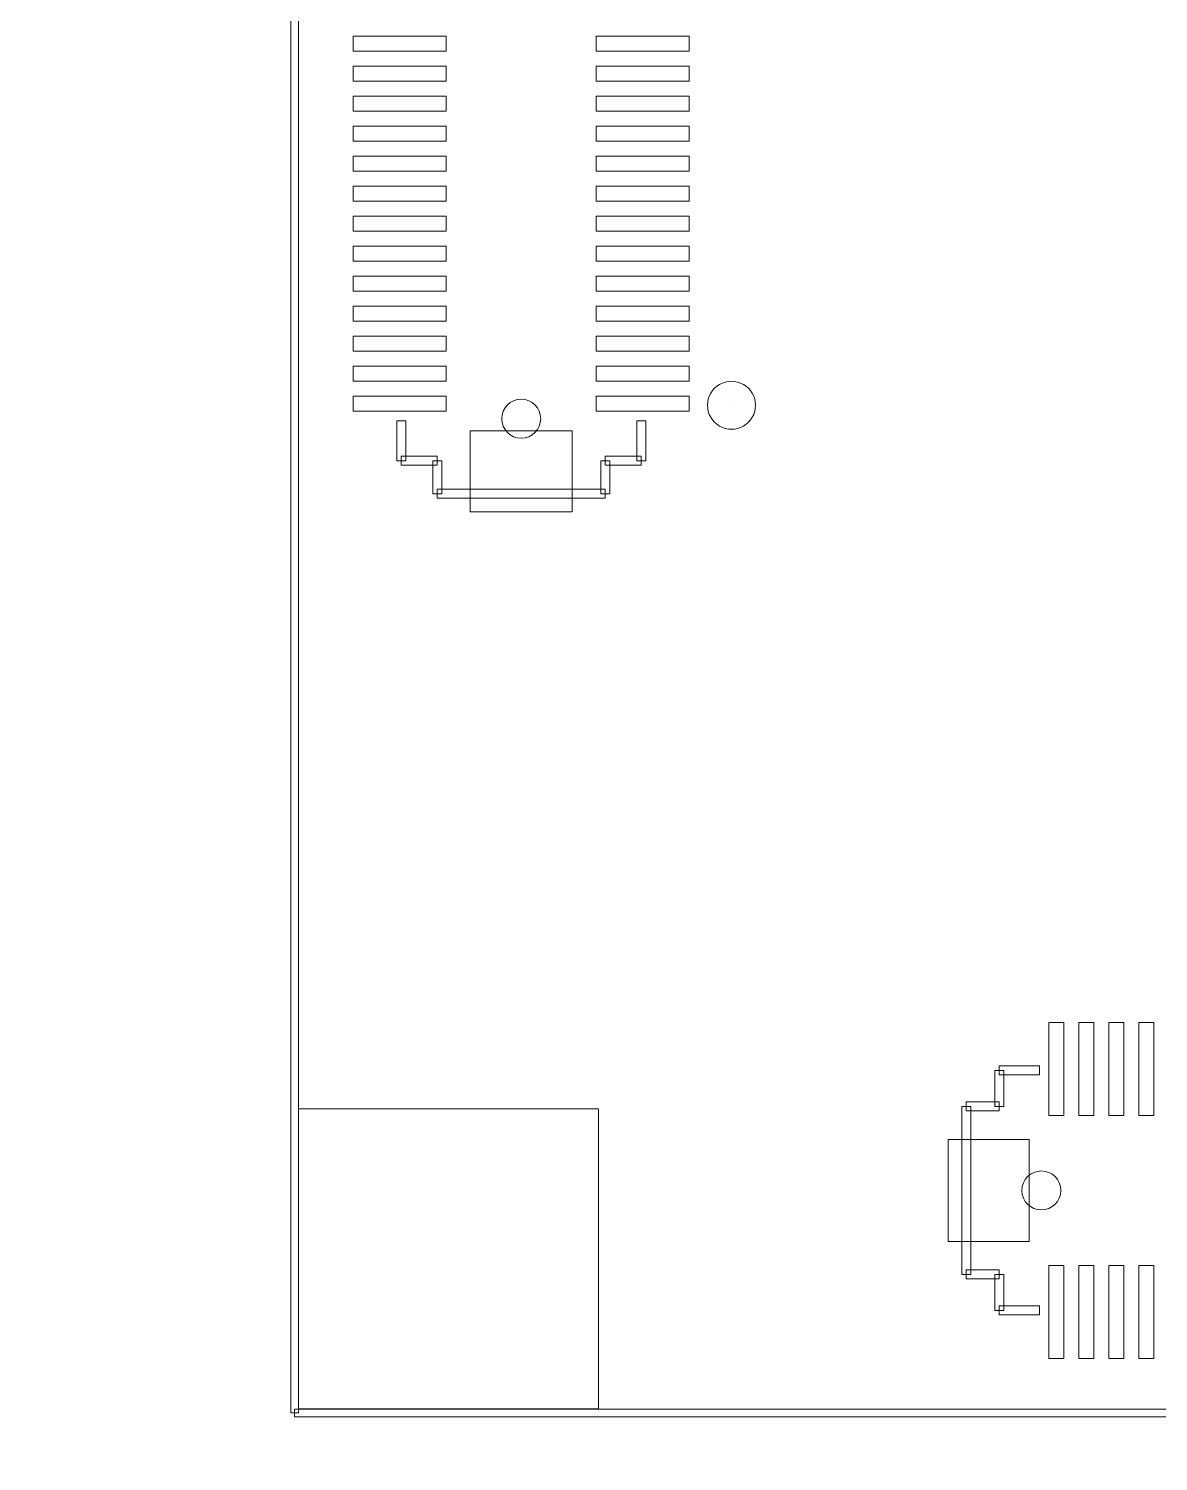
# Model space of a CAD drawing. Header units: millimetres. Extents: x -90 to 99, y -65 to 67.
# Drawn here: x -25.7 to -6.87, y -38.21 to -14.33 of the extents above; entities that cross this region are included whole.
import ezdxf

# ---------------------------------------------------------------- set-up
doc = ezdxf.new("R2010")
doc.units = ezdxf.units.MM
doc.header["$MEASUREMENT"] = 0
for name, color, linetype in [('BG_OUTLINE', 7, 'Continuous'), ('BG_SILKSCREEN_TOP', 7, 'Continuous'), ('PG_SILKSCREEN_TOP', 7, 'Continuous'), ('PIN_TOP', 7, 'Continuous')]:
    doc.layers.add(name, color=color, linetype=linetype)

msp = doc.modelspace()

# ---------------------------------------------------------------- linework, layer by layer
at = {"layer": 'BG_OUTLINE', "color": 3, "lineweight": 9}
msp.add_open_spline([(-71.7269, -61.8795), (-71.7269, -61.8795), (-71.7343, 42.2681), (-71.7343, 42.2681), (-71.7343, 42.2681), (-71.7348, 43.0066), (-71.4419, 43.715), (-70.92, 44.2375), (-70.92, 44.2375), (-70.3982, 44.76), (-69.6866, 45.0538), (-68.9482, 45.0543), (-68.9482, 45.0543), (-68.9482, 45.0543), (75.2046, 45.0543), (75.2046, 45.0543), (75.2046, 45.0543), (76.8319, 45.0552), (78.1763, 43.7805), (78.2661, 42.1556), (78.2661, 42.1556), (78.2661, 42.1556), (78.2661, 31.2814), (78.2661, 31.2814), (78.2661, 31.2814), (78.2661, 31.2814), (72.2646, 31.2814), (72.2646, 31.2814), (72.2646, 31.2814), (72.2646, 31.2814), (72.2646, 26.9814), (72.2646, 26.9814), (72.2646, 26.9814), (72.2646, 26.9814), (78.2661, 26.9814), (78.2661, 26.9814), (78.2661, 26.9814), (78.2661, 26.9814), (78.2661, 18.6553), (78.2661, 18.6553), (78.2661, 18.6553), (78.2661, 18.6553), (72.2496, 18.6553), (72.2496, 18.6553), (72.2496, 18.6553), (72.2496, 18.6553), (72.2496, 14.3553), (72.2496, 14.3553), (72.2496, 14.3553), (72.2496, 14.3553), (78.2661, 14.3553), (78.2661, 14.3553), (78.2661, 14.3553), (78.2661, 14.3553), (78.2661, 9.255), (78.2661, 9.255), (78.2661, 9.255), (78.2661, 9.255), (72.2648, 9.255), (72.2648, 9.255), (72.2648, 9.255), (72.2648, 9.255), (72.2648, 4.955), (72.2648, 4.955), (72.2648, 4.955), (72.2648, 4.955), (78.2661, 4.955), (78.2661, 4.955), (78.2661, 4.955), (78.2661, 4.955), (78.2661, -3.3762), (78.2661, -3.3762), (78.2661, -3.3762), (78.2661, -3.3762), (72.2445, -3.3762), (72.2445, -3.3762), (72.2445, -3.3762), (72.2445, -3.3762), (72.2445, -7.6762), (72.2445, -7.6762), (72.2445, -7.6762), (72.2445, -7.6762), (78.2661, -7.6762), (78.2661, -7.6762), (78.2661, -7.6762), (78.2661, -7.6762), (78.2661, -12.7615), (78.2661, -12.7615), (78.2661, -12.7615), (78.2661, -12.7615), (72.2651, -12.7615), (72.2651, -12.7615), (72.2651, -12.7615), (72.2651, -12.7615), (72.2651, -17.0615), (72.2651, -17.0615), (72.2651, -17.0615), (72.2651, -17.0615), (78.2661, -17.0615), (78.2661, -17.0615), (78.2661, -17.0615), (78.2661, -17.0615), (78.2661, -25.4097), (78.2661, -25.4097), (78.2661, -25.4097), (78.2661, -25.4097), (72.2656, -25.4097), (72.2656, -25.4097), (72.2656, -25.4097), (72.2656, -25.4097), (72.2656, -29.7097), (72.2656, -29.7097), (72.2656, -29.7097), (72.2656, -29.7097), (78.2661, -29.7097), (78.2661, -29.7097), (78.2661, -29.7097), (78.2661, -29.7097), (78.2661, -34.793), (78.2661, -34.793), (78.2661, -34.793), (78.2661, -34.793), (72.2679, -34.793), (72.2679, -34.793), (72.2679, -34.793), (72.2679, -34.793), (72.2679, -39.0929), (72.2679, -39.0929), (72.2679, -39.0929), (72.2679, -39.0929), (78.2661, -39.0929), (78.2661, -39.0929), (78.2661, -39.0929), (78.2661, -39.0929), (78.2661, -47.4269), (78.2661, -47.4269), (78.2661, -47.4269), (78.2661, -47.4269), (72.2679, -47.4269), (72.2679, -47.4269), (72.2679, -47.4269), (72.2679, -47.4269), (72.2679, -51.7269), (72.2679, -51.7269), (72.2679, -51.7269), (72.2679, -51.7269), (78.2661, -51.7269), (78.2661, -51.7269), (78.2661, -51.7269), (78.2661, -51.7269), (78.2661, -51.8138), (78.2661, -51.8138), (78.2661, -51.8138), (78.2661, -51.8138), (78.2656, -61.8468), (78.2656, -61.8468), (78.2656, -61.8468), (78.2661, -62.6669), (77.9407, -63.4536), (77.3612, -64.0339), (77.3612, -64.0339), (76.7817, -64.6142), (75.9915, -64.9405), (75.1713, -64.941), (75.1713, -64.941), (75.1713, -64.941), (-68.6609, -64.9456), (-68.6609, -64.9456), (-68.6609, -64.9456), (-69.4735, -64.9461), (-70.2531, -64.6237), (-70.8281, -64.0495), (-70.8281, -64.0495), (-71.4031, -63.4752), (-71.7264, -62.6922), (-71.7269, -61.8795)], degree=3, knots=[0, 0, 0, 0, 0.0227273, 0.0227273, 0.0227273, 0.0227273, 0.0454545, 0.0454545, 0.0454545, 0.0454545, 0.0681818, 0.0681818, 0.0681818, 0.0681818, 0.0909091, 0.0909091, 0.0909091, 0.0909091, 0.1136364, 0.1136364, 0.1136364, 0.1136364, 0.1363636, 0.1363636, 0.1363636, 0.1363636, 0.1590909, 0.1590909, 0.1590909, 0.1590909, 0.1818182, 0.1818182, 0.1818182, 0.1818182, 0.2045455, 0.2045455, 0.2045455, 0.2045455, 0.2272727, 0.2272727, 0.2272727, 0.2272727, 0.25, 0.25, 0.25, 0.25, 0.2727273, 0.2727273, 0.2727273, 0.2727273, 0.2954545, 0.2954545, 0.2954545, 0.2954545, 0.3181818, 0.3181818, 0.3181818, 0.3181818, 0.3409091, 0.3409091, 0.3409091, 0.3409091, 0.3636364, 0.3636364, 0.3636364, 0.3636364, 0.3863636, 0.3863636, 0.3863636, 0.3863636, 0.4090909, 0.4090909, 0.4090909, 0.4090909, 0.4318182, 0.4318182, 0.4318182, 0.4318182, 0.4545455, 0.4545455, 0.4545455, 0.4545455, 0.4772727, 0.4772727, 0.4772727, 0.4772727, 0.5, 0.5, 0.5, 0.5, 0.5227273, 0.5227273, 0.5227273, 0.5227273, 0.5454545, 0.5454545, 0.5454545, 0.5454545, 0.5681818, 0.5681818, 0.5681818, 0.5681818, 0.5909091, 0.5909091, 0.5909091, 0.5909091, 0.6136364, 0.6136364, 0.6136364, 0.6136364, 0.6363636, 0.6363636, 0.6363636, 0.6363636, 0.6590909, 0.6590909, 0.6590909, 0.6590909, 0.6818182, 0.6818182, 0.6818182, 0.6818182, 0.7045455, 0.7045455, 0.7045455, 0.7045455, 0.7272727, 0.7272727, 0.7272727, 0.7272727, 0.75, 0.75, 0.75, 0.75, 0.7727273, 0.7727273, 0.7727273, 0.7727273, 0.7954545, 0.7954545, 0.7954545, 0.7954545, 0.8181818, 0.8181818, 0.8181818, 0.8181818, 0.8409091, 0.8409091, 0.8409091, 0.8409091, 0.8636364, 0.8636364, 0.8636364, 0.8636364, 0.8863636, 0.8863636, 0.8863636, 0.8863636, 0.9090909, 0.9090909, 0.9090909, 0.9090909, 0.9318182, 0.9318182, 0.9318182, 0.9318182, 0.9545455, 0.9545455, 0.9545455, 0.9545455, 0.9772727, 0.9772727, 0.9772727, 0.9772727, 1, 1, 1, 1], dxfattribs=at)
at = {"layer": 'BG_SILKSCREEN_TOP', "color": 2, "lineweight": 9}
for points in [[(-21.3337, 17.5981), (-21.3337, 17.5981), (-21.2067, 17.5981), (-21.2067, 17.5981), (-21.2067, 17.5981), (-21.2067, 17.5981), (-21.2067, -37.4018), (-21.2067, -37.4018), (-21.2067, -37.4018), (-21.2067, -37.4018), (-21.3337, -37.4018), (-21.3337, -37.4018), (-21.3337, -37.4018), (-21.3337, -37.4018), (-21.3337, 17.5981), (-21.3337, 17.5981)], [(-21.2702, -37.4653), (-21.2702, -37.4653), (-21.2702, -37.3383), (-21.2702, -37.3383), (-21.2702, -37.3383), (-21.2702, -37.3383), (23.7297, -37.3383), (23.7297, -37.3383), (23.7297, -37.3383), (23.7297, -37.3383), (23.7297, -37.4653), (23.7297, -37.4653), (23.7297, -37.4653), (23.7297, -37.4653), (-21.2702, -37.4653), (-21.2702, -37.4653)]]:
    msp.add_open_spline(points, degree=3, knots=[0, 0, 0, 0, 0.25, 0.25, 0.25, 0.25, 0.5, 0.5, 0.5, 0.5, 0.75, 0.75, 0.75, 0.75, 1, 1, 1, 1], dxfattribs=at)
at = {"layer": 'PG_SILKSCREEN_TOP', "color": 6, "lineweight": 9}
for points, knots in [([(-14.3892, -20.6088), (-14.3892, -20.4659), (-14.313, -20.3338), (-14.1892, -20.2623), (-14.1892, -20.2623), (-14.0653, -20.1908), (-13.9128, -20.1908), (-13.789, -20.2623), (-13.789, -20.2623), (-13.6652, -20.3338), (-13.5889, -20.4659), (-13.5889, -20.6088)], [0, 0, 0, 0, 0.3333333, 0.3333333, 0.3333333, 0.3333333, 0.6666667, 0.6666667, 0.6666667, 0.6666667, 1, 1, 1, 1]), ([(-13.5889, -20.6088), (-13.5889, -20.7518), (-13.6652, -20.8839), (-13.789, -20.9554), (-13.789, -20.9554), (-13.9128, -21.0269), (-14.0653, -21.0269), (-14.1892, -20.9554), (-14.1892, -20.9554), (-14.313, -20.8839), (-14.3892, -20.7518), (-14.3892, -20.6088)], [0, 0, 0, 0, 0.3333333, 0.3333333, 0.3333333, 0.3333333, 0.6666667, 0.6666667, 0.6666667, 0.6666667, 1, 1, 1, 1]), ([(-13.9889, -20.6088), (-13.9889, -20.6088), (-13.989, -20.6088), (-13.989, -20.6087), (-13.989, -20.6087), (-13.989, -20.6087), (-13.9891, -20.6087), (-13.9891, -20.6087), (-13.9891, -20.6087), (-13.9892, -20.6088), (-13.9892, -20.6088), (-13.9892, -20.6088)], [0, 0, 0, 0, 0.3333333, 0.3333333, 0.3333333, 0.3333333, 0.6666667, 0.6666667, 0.6666667, 0.6666667, 1, 1, 1, 1]), ([(-13.9892, -20.6088), (-13.9892, -20.6089), (-13.9892, -20.6089), (-13.9891, -20.609), (-13.9891, -20.609), (-13.9891, -20.609), (-13.989, -20.609), (-13.989, -20.609), (-13.989, -20.609), (-13.989, -20.6089), (-13.9889, -20.6089), (-13.9889, -20.6088)], [0, 0, 0, 0, 0.3333333, 0.3333333, 0.3333333, 0.3333333, 0.6666667, 0.6666667, 0.6666667, 0.6666667, 1, 1, 1, 1]), ([(-19.4192, -21.5334), (-19.4192, -21.5334), (-19.5693, -21.5334), (-19.5693, -21.5334), (-19.5693, -21.5334), (-19.5693, -21.5334), (-19.5693, -20.8664), (-19.5693, -20.8664), (-19.5693, -20.8664), (-19.5693, -20.8664), (-19.4192, -20.8664), (-19.4192, -20.8664), (-19.4192, -20.8664), (-19.4192, -20.8664), (-19.4192, -21.5334), (-19.4192, -21.5334)], [0, 0, 0, 0, 0.25, 0.25, 0.25, 0.25, 0.5, 0.5, 0.5, 0.5, 0.75, 0.75, 0.75, 0.75, 1, 1, 1, 1]), ([(-15.5693, -20.8664), (-15.5693, -20.8664), (-15.4192, -20.8664), (-15.4192, -20.8664), (-15.4192, -20.8664), (-15.4192, -20.8664), (-15.4192, -21.5334), (-15.4192, -21.5334), (-15.4192, -21.5334), (-15.4192, -21.5334), (-15.5693, -21.5334), (-15.5693, -21.5334), (-15.5693, -21.5334), (-15.5693, -21.5334), (-15.5693, -20.8664), (-15.5693, -20.8664)], [0, 0, 0, 0, 0.25, 0.25, 0.25, 0.25, 0.5, 0.5, 0.5, 0.5, 0.75, 0.75, 0.75, 0.75, 1, 1, 1, 1]), ([(-18.8943, -21.4583), (-18.8943, -21.4583), (-18.8943, -21.6085), (-18.8943, -21.6085), (-18.8943, -21.6085), (-18.8943, -21.6085), (-19.4943, -21.6085), (-19.4943, -21.6085), (-19.4943, -21.6085), (-19.4943, -21.6085), (-19.4943, -21.4583), (-19.4943, -21.4583), (-19.4943, -21.4583), (-19.4943, -21.4583), (-18.8943, -21.4583), (-18.8943, -21.4583)], [0, 0, 0, 0, 0.25, 0.25, 0.25, 0.25, 0.5, 0.5, 0.5, 0.5, 0.75, 0.75, 0.75, 0.75, 1, 1, 1, 1]), ([(-15.4943, -21.4583), (-15.4943, -21.4583), (-15.4943, -21.6085), (-15.4943, -21.6085), (-15.4943, -21.6085), (-15.4943, -21.6085), (-16.0942, -21.6085), (-16.0942, -21.6085), (-16.0942, -21.6085), (-16.0942, -21.6085), (-16.0942, -21.4583), (-16.0942, -21.4583), (-16.0942, -21.4583), (-16.0942, -21.4583), (-15.4943, -21.4583), (-15.4943, -21.4583)], [0, 0, 0, 0, 0.25, 0.25, 0.25, 0.25, 0.5, 0.5, 0.5, 0.5, 0.75, 0.75, 0.75, 0.75, 1, 1, 1, 1]), ([(-18.8193, -22.0833), (-18.8193, -22.0833), (-18.9694, -22.0833), (-18.9694, -22.0833), (-18.9694, -22.0833), (-18.9694, -22.0833), (-18.9694, -21.5334), (-18.9694, -21.5334), (-18.9694, -21.5334), (-18.9694, -21.5334), (-18.8193, -21.5334), (-18.8193, -21.5334), (-18.8193, -21.5334), (-18.8193, -21.5334), (-18.8193, -22.0833), (-18.8193, -22.0833)], [0, 0, 0, 0, 0.25, 0.25, 0.25, 0.25, 0.5, 0.5, 0.5, 0.5, 0.75, 0.75, 0.75, 0.75, 1, 1, 1, 1]), ([(-16.1693, -21.5334), (-16.1693, -21.5334), (-16.0192, -21.5334), (-16.0192, -21.5334), (-16.0192, -21.5334), (-16.0192, -21.5334), (-16.0192, -22.0833), (-16.0192, -22.0833), (-16.0192, -22.0833), (-16.0192, -22.0833), (-16.1693, -22.0833), (-16.1693, -22.0833), (-16.1693, -22.0833), (-16.1693, -22.0833), (-16.1693, -21.5334), (-16.1693, -21.5334)], [0, 0, 0, 0, 0.25, 0.25, 0.25, 0.25, 0.5, 0.5, 0.5, 0.5, 0.75, 0.75, 0.75, 0.75, 1, 1, 1, 1]), ([(-16.0942, -22.0083), (-16.0942, -22.0083), (-16.0942, -22.1584), (-16.0942, -22.1584), (-16.0942, -22.1584), (-16.0942, -22.1584), (-18.8943, -22.1584), (-18.8943, -22.1584), (-18.8943, -22.1584), (-18.8943, -22.1584), (-18.8943, -22.0083), (-18.8943, -22.0083), (-18.8943, -22.0083), (-18.8943, -22.0083), (-16.0942, -22.0083), (-16.0942, -22.0083)], [0, 0, 0, 0, 0.25, 0.25, 0.25, 0.25, 0.5, 0.5, 0.5, 0.5, 0.75, 0.75, 0.75, 0.75, 1, 1, 1, 1]), ([(-9.6003, -31.6934), (-9.6003, -31.6934), (-9.4502, -31.6934), (-9.4502, -31.6934), (-9.4502, -31.6934), (-9.4502, -31.6934), (-9.4502, -32.2934), (-9.4502, -32.2934), (-9.4502, -32.2934), (-9.4502, -32.2934), (-9.6003, -32.2934), (-9.6003, -32.2934), (-9.6003, -32.2934), (-9.6003, -32.2934), (-9.6003, -31.6934), (-9.6003, -31.6934)], [0, 0, 0, 0, 0.25, 0.25, 0.25, 0.25, 0.5, 0.5, 0.5, 0.5, 0.75, 0.75, 0.75, 0.75, 1, 1, 1, 1]), ([(-8.8583, -31.6183), (-8.8583, -31.6183), (-8.8583, -31.7685), (-8.8583, -31.7685), (-8.8583, -31.7685), (-8.8583, -31.7685), (-9.5253, -31.7685), (-9.5253, -31.7685), (-9.5253, -31.7685), (-9.5253, -31.7685), (-9.5253, -31.6183), (-9.5253, -31.6183), (-9.5253, -31.6183), (-9.5253, -31.6183), (-8.8583, -31.6183), (-8.8583, -31.6183)], [0, 0, 0, 0, 0.25, 0.25, 0.25, 0.25, 0.5, 0.5, 0.5, 0.5, 0.75, 0.75, 0.75, 0.75, 1, 1, 1, 1]), ([(-9.5253, -32.2183), (-9.5253, -32.2183), (-9.5253, -32.3684), (-9.5253, -32.3684), (-9.5253, -32.3684), (-9.5253, -32.3684), (-10.0752, -32.3684), (-10.0752, -32.3684), (-10.0752, -32.3684), (-10.0752, -32.3684), (-10.0752, -32.2183), (-10.0752, -32.2183), (-10.0752, -32.2183), (-10.0752, -32.2183), (-9.5253, -32.2183), (-9.5253, -32.2183)], [0, 0, 0, 0, 0.25, 0.25, 0.25, 0.25, 0.5, 0.5, 0.5, 0.5, 0.75, 0.75, 0.75, 0.75, 1, 1, 1, 1]), ([(-10.1502, -32.2934), (-10.1502, -32.2934), (-10.0001, -32.2934), (-10.0001, -32.2934), (-10.0001, -32.2934), (-10.0001, -32.2934), (-10.0001, -35.0935), (-10.0001, -35.0935), (-10.0001, -35.0935), (-10.0001, -35.0935), (-10.1502, -35.0935), (-10.1502, -35.0935), (-10.1502, -35.0935), (-10.1502, -35.0935), (-10.1502, -32.2934), (-10.1502, -32.2934)], [0, 0, 0, 0, 0.25, 0.25, 0.25, 0.25, 0.5, 0.5, 0.5, 0.5, 0.75, 0.75, 0.75, 0.75, 1, 1, 1, 1]), ([(-10.0752, -35.1685), (-10.0752, -35.1685), (-10.0752, -35.0184), (-10.0752, -35.0184), (-10.0752, -35.0184), (-10.0752, -35.0184), (-9.5253, -35.0184), (-9.5253, -35.0184), (-9.5253, -35.0184), (-9.5253, -35.0184), (-9.5253, -35.1685), (-9.5253, -35.1685), (-9.5253, -35.1685), (-9.5253, -35.1685), (-10.0752, -35.1685), (-10.0752, -35.1685)], [0, 0, 0, 0, 0.25, 0.25, 0.25, 0.25, 0.5, 0.5, 0.5, 0.5, 0.75, 0.75, 0.75, 0.75, 1, 1, 1, 1]), ([(-9.6003, -35.0935), (-9.6003, -35.0935), (-9.4502, -35.0935), (-9.4502, -35.0935), (-9.4502, -35.0935), (-9.4502, -35.0935), (-9.4502, -35.6934), (-9.4502, -35.6934), (-9.4502, -35.6934), (-9.4502, -35.6934), (-9.6003, -35.6934), (-9.6003, -35.6934), (-9.6003, -35.6934), (-9.6003, -35.6934), (-9.6003, -35.0935), (-9.6003, -35.0935)], [0, 0, 0, 0, 0.25, 0.25, 0.25, 0.25, 0.5, 0.5, 0.5, 0.5, 0.75, 0.75, 0.75, 0.75, 1, 1, 1, 1]), ([(-9.5253, -35.7685), (-9.5253, -35.7685), (-9.5253, -35.6183), (-9.5253, -35.6183), (-9.5253, -35.6183), (-9.5253, -35.6183), (-8.8583, -35.6183), (-8.8583, -35.6183), (-8.8583, -35.6183), (-8.8583, -35.6183), (-8.8583, -35.7685), (-8.8583, -35.7685), (-8.8583, -35.7685), (-8.8583, -35.7685), (-9.5253, -35.7685), (-9.5253, -35.7685)], [0, 0, 0, 0, 0.25, 0.25, 0.25, 0.25, 0.5, 0.5, 0.5, 0.5, 0.75, 0.75, 0.75, 0.75, 1, 1, 1, 1])]:
    msp.add_open_spline(points, degree=3, knots=knots, dxfattribs=at)
at = {"layer": 'PIN_TOP', "lineweight": 9}
for points in [[(-18.7442, -14.7084), (-18.7442, -14.7084), (-20.2941, -14.7084), (-20.2941, -14.7084), (-20.2941, -14.7084), (-20.2941, -14.7084), (-20.2941, -14.4585), (-20.2941, -14.4585), (-20.2941, -14.4585), (-20.2941, -14.4585), (-18.7442, -14.4585), (-18.7442, -14.4585), (-18.7442, -14.4585), (-18.7442, -14.4585), (-18.7442, -14.7084), (-18.7442, -14.7084)], [(-14.6944, -14.7084), (-14.6944, -14.7084), (-16.2443, -14.7084), (-16.2443, -14.7084), (-16.2443, -14.7084), (-16.2443, -14.7084), (-16.2443, -14.4585), (-16.2443, -14.4585), (-16.2443, -14.4585), (-16.2443, -14.4585), (-14.6944, -14.4585), (-14.6944, -14.4585), (-14.6944, -14.4585), (-14.6944, -14.4585), (-14.6944, -14.7084), (-14.6944, -14.7084)], [(-18.7442, -15.2083), (-18.7442, -15.2083), (-20.2941, -15.2083), (-20.2941, -15.2083), (-20.2941, -15.2083), (-20.2941, -15.2083), (-20.2941, -14.9584), (-20.2941, -14.9584), (-20.2941, -14.9584), (-20.2941, -14.9584), (-18.7442, -14.9584), (-18.7442, -14.9584), (-18.7442, -14.9584), (-18.7442, -14.9584), (-18.7442, -15.2083), (-18.7442, -15.2083)], [(-14.6944, -15.2083), (-14.6944, -15.2083), (-16.2443, -15.2083), (-16.2443, -15.2083), (-16.2443, -15.2083), (-16.2443, -15.2083), (-16.2443, -14.9584), (-16.2443, -14.9584), (-16.2443, -14.9584), (-16.2443, -14.9584), (-14.6944, -14.9584), (-14.6944, -14.9584), (-14.6944, -14.9584), (-14.6944, -14.9584), (-14.6944, -15.2083), (-14.6944, -15.2083)], [(-18.7442, -15.7084), (-18.7442, -15.7084), (-20.2941, -15.7084), (-20.2941, -15.7084), (-20.2941, -15.7084), (-20.2941, -15.7084), (-20.2941, -15.4585), (-20.2941, -15.4585), (-20.2941, -15.4585), (-20.2941, -15.4585), (-18.7442, -15.4585), (-18.7442, -15.4585), (-18.7442, -15.4585), (-18.7442, -15.4585), (-18.7442, -15.7084), (-18.7442, -15.7084)], [(-14.6944, -15.7084), (-14.6944, -15.7084), (-16.2443, -15.7084), (-16.2443, -15.7084), (-16.2443, -15.7084), (-16.2443, -15.7084), (-16.2443, -15.4585), (-16.2443, -15.4585), (-16.2443, -15.4585), (-16.2443, -15.4585), (-14.6944, -15.4585), (-14.6944, -15.4585), (-14.6944, -15.4585), (-14.6944, -15.4585), (-14.6944, -15.7084), (-14.6944, -15.7084)], [(-18.7442, -16.2083), (-18.7442, -16.2083), (-20.2941, -16.2083), (-20.2941, -16.2083), (-20.2941, -16.2083), (-20.2941, -16.2083), (-20.2941, -15.9584), (-20.2941, -15.9584), (-20.2941, -15.9584), (-20.2941, -15.9584), (-18.7442, -15.9584), (-18.7442, -15.9584), (-18.7442, -15.9584), (-18.7442, -15.9584), (-18.7442, -16.2083), (-18.7442, -16.2083)], [(-14.6944, -16.2083), (-14.6944, -16.2083), (-16.2443, -16.2083), (-16.2443, -16.2083), (-16.2443, -16.2083), (-16.2443, -16.2083), (-16.2443, -15.9584), (-16.2443, -15.9584), (-16.2443, -15.9584), (-16.2443, -15.9584), (-14.6944, -15.9584), (-14.6944, -15.9584), (-14.6944, -15.9584), (-14.6944, -15.9584), (-14.6944, -16.2083), (-14.6944, -16.2083)], [(-18.7442, -16.7084), (-18.7442, -16.7084), (-20.2941, -16.7084), (-20.2941, -16.7084), (-20.2941, -16.7084), (-20.2941, -16.7084), (-20.2941, -16.4585), (-20.2941, -16.4585), (-20.2941, -16.4585), (-20.2941, -16.4585), (-18.7442, -16.4585), (-18.7442, -16.4585), (-18.7442, -16.4585), (-18.7442, -16.4585), (-18.7442, -16.7084), (-18.7442, -16.7084)], [(-14.6944, -16.7084), (-14.6944, -16.7084), (-16.2443, -16.7084), (-16.2443, -16.7084), (-16.2443, -16.7084), (-16.2443, -16.7084), (-16.2443, -16.4585), (-16.2443, -16.4585), (-16.2443, -16.4585), (-16.2443, -16.4585), (-14.6944, -16.4585), (-14.6944, -16.4585), (-14.6944, -16.4585), (-14.6944, -16.4585), (-14.6944, -16.7084), (-14.6944, -16.7084)], [(-18.7442, -17.2083), (-18.7442, -17.2083), (-20.2941, -17.2083), (-20.2941, -17.2083), (-20.2941, -17.2083), (-20.2941, -17.2083), (-20.2941, -16.9584), (-20.2941, -16.9584), (-20.2941, -16.9584), (-20.2941, -16.9584), (-18.7442, -16.9584), (-18.7442, -16.9584), (-18.7442, -16.9584), (-18.7442, -16.9584), (-18.7442, -17.2083), (-18.7442, -17.2083)], [(-14.6944, -17.2083), (-14.6944, -17.2083), (-16.2443, -17.2083), (-16.2443, -17.2083), (-16.2443, -17.2083), (-16.2443, -17.2083), (-16.2443, -16.9584), (-16.2443, -16.9584), (-16.2443, -16.9584), (-16.2443, -16.9584), (-14.6944, -16.9584), (-14.6944, -16.9584), (-14.6944, -16.9584), (-14.6944, -16.9584), (-14.6944, -17.2083), (-14.6944, -17.2083)], [(-18.7442, -17.7084), (-18.7442, -17.7084), (-20.2941, -17.7084), (-20.2941, -17.7084), (-20.2941, -17.7084), (-20.2941, -17.7084), (-20.2941, -17.4585), (-20.2941, -17.4585), (-20.2941, -17.4585), (-20.2941, -17.4585), (-18.7442, -17.4585), (-18.7442, -17.4585), (-18.7442, -17.4585), (-18.7442, -17.4585), (-18.7442, -17.7084), (-18.7442, -17.7084)], [(-14.6944, -17.7084), (-14.6944, -17.7084), (-16.2443, -17.7084), (-16.2443, -17.7084), (-16.2443, -17.7084), (-16.2443, -17.7084), (-16.2443, -17.4585), (-16.2443, -17.4585), (-16.2443, -17.4585), (-16.2443, -17.4585), (-14.6944, -17.4585), (-14.6944, -17.4585), (-14.6944, -17.4585), (-14.6944, -17.4585), (-14.6944, -17.7084), (-14.6944, -17.7084)], [(-18.7442, -18.2083), (-18.7442, -18.2083), (-20.2941, -18.2083), (-20.2941, -18.2083), (-20.2941, -18.2083), (-20.2941, -18.2083), (-20.2941, -17.9584), (-20.2941, -17.9584), (-20.2941, -17.9584), (-20.2941, -17.9584), (-18.7442, -17.9584), (-18.7442, -17.9584), (-18.7442, -17.9584), (-18.7442, -17.9584), (-18.7442, -18.2083), (-18.7442, -18.2083)], [(-14.6944, -18.2083), (-14.6944, -18.2083), (-16.2443, -18.2083), (-16.2443, -18.2083), (-16.2443, -18.2083), (-16.2443, -18.2083), (-16.2443, -17.9584), (-16.2443, -17.9584), (-16.2443, -17.9584), (-16.2443, -17.9584), (-14.6944, -17.9584), (-14.6944, -17.9584), (-14.6944, -17.9584), (-14.6944, -17.9584), (-14.6944, -18.2083), (-14.6944, -18.2083)], [(-18.7442, -18.7084), (-18.7442, -18.7084), (-20.2941, -18.7084), (-20.2941, -18.7084), (-20.2941, -18.7084), (-20.2941, -18.7084), (-20.2941, -18.4585), (-20.2941, -18.4585), (-20.2941, -18.4585), (-20.2941, -18.4585), (-18.7442, -18.4585), (-18.7442, -18.4585), (-18.7442, -18.4585), (-18.7442, -18.4585), (-18.7442, -18.7084), (-18.7442, -18.7084)], [(-14.6944, -18.7084), (-14.6944, -18.7084), (-16.2443, -18.7084), (-16.2443, -18.7084), (-16.2443, -18.7084), (-16.2443, -18.7084), (-16.2443, -18.4585), (-16.2443, -18.4585), (-16.2443, -18.4585), (-16.2443, -18.4585), (-14.6944, -18.4585), (-14.6944, -18.4585), (-14.6944, -18.4585), (-14.6944, -18.4585), (-14.6944, -18.7084), (-14.6944, -18.7084)], [(-18.7442, -19.2083), (-18.7442, -19.2083), (-20.2941, -19.2083), (-20.2941, -19.2083), (-20.2941, -19.2083), (-20.2941, -19.2083), (-20.2941, -18.9584), (-20.2941, -18.9584), (-20.2941, -18.9584), (-20.2941, -18.9584), (-18.7442, -18.9584), (-18.7442, -18.9584), (-18.7442, -18.9584), (-18.7442, -18.9584), (-18.7442, -19.2083), (-18.7442, -19.2083)], [(-14.6944, -19.2083), (-14.6944, -19.2083), (-16.2443, -19.2083), (-16.2443, -19.2083), (-16.2443, -19.2083), (-16.2443, -19.2083), (-16.2443, -18.9584), (-16.2443, -18.9584), (-16.2443, -18.9584), (-16.2443, -18.9584), (-14.6944, -18.9584), (-14.6944, -18.9584), (-14.6944, -18.9584), (-14.6944, -18.9584), (-14.6944, -19.2083), (-14.6944, -19.2083)], [(-18.7442, -19.7084), (-18.7442, -19.7084), (-20.2941, -19.7084), (-20.2941, -19.7084), (-20.2941, -19.7084), (-20.2941, -19.7084), (-20.2941, -19.4585), (-20.2941, -19.4585), (-20.2941, -19.4585), (-20.2941, -19.4585), (-18.7442, -19.4585), (-18.7442, -19.4585), (-18.7442, -19.4585), (-18.7442, -19.4585), (-18.7442, -19.7084), (-18.7442, -19.7084)], [(-14.6944, -19.7084), (-14.6944, -19.7084), (-16.2443, -19.7084), (-16.2443, -19.7084), (-16.2443, -19.7084), (-16.2443, -19.7084), (-16.2443, -19.4585), (-16.2443, -19.4585), (-16.2443, -19.4585), (-16.2443, -19.4585), (-14.6944, -19.4585), (-14.6944, -19.4585), (-14.6944, -19.4585), (-14.6944, -19.4585), (-14.6944, -19.7084), (-14.6944, -19.7084)], [(-18.7442, -20.2083), (-18.7442, -20.2083), (-20.2941, -20.2083), (-20.2941, -20.2083), (-20.2941, -20.2083), (-20.2941, -20.2083), (-20.2941, -19.9584), (-20.2941, -19.9584), (-20.2941, -19.9584), (-20.2941, -19.9584), (-18.7442, -19.9584), (-18.7442, -19.9584), (-18.7442, -19.9584), (-18.7442, -19.9584), (-18.7442, -20.2083), (-18.7442, -20.2083)], [(-14.6944, -20.2083), (-14.6944, -20.2083), (-16.2443, -20.2083), (-16.2443, -20.2083), (-16.2443, -20.2083), (-16.2443, -20.2083), (-16.2443, -19.9584), (-16.2443, -19.9584), (-16.2443, -19.9584), (-16.2443, -19.9584), (-14.6944, -19.9584), (-14.6944, -19.9584), (-14.6944, -19.9584), (-14.6944, -19.9584), (-14.6944, -20.2083), (-14.6944, -20.2083)], [(-18.7442, -20.7084), (-18.7442, -20.7084), (-20.2941, -20.7084), (-20.2941, -20.7084), (-20.2941, -20.7084), (-20.2941, -20.7084), (-20.2941, -20.4585), (-20.2941, -20.4585), (-20.2941, -20.4585), (-20.2941, -20.4585), (-18.7442, -20.4585), (-18.7442, -20.4585), (-18.7442, -20.4585), (-18.7442, -20.4585), (-18.7442, -20.7084), (-18.7442, -20.7084)], [(-17.1693, -20.8334), (-17.1693, -20.6539), (-17.3148, -20.5084), (-17.4943, -20.5084), (-17.4943, -20.5084), (-17.6738, -20.5084), (-17.8193, -20.6539), (-17.8193, -20.8334), (-17.8193, -20.8334), (-17.8193, -21.0129), (-17.6738, -21.1584), (-17.4943, -21.1584), (-17.4943, -21.1584), (-17.3148, -21.1584), (-17.1693, -21.0129), (-17.1693, -20.8334)], [(-14.6944, -20.7084), (-14.6944, -20.7084), (-16.2443, -20.7084), (-16.2443, -20.7084), (-16.2443, -20.7084), (-16.2443, -20.7084), (-16.2443, -20.4585), (-16.2443, -20.4585), (-16.2443, -20.4585), (-16.2443, -20.4585), (-14.6944, -20.4585), (-14.6944, -20.4585), (-14.6944, -20.4585), (-14.6944, -20.4585), (-14.6944, -20.7084), (-14.6944, -20.7084)], [(-16.6443, -22.3834), (-16.6443, -22.3834), (-18.3443, -22.3834), (-18.3443, -22.3834), (-18.3443, -22.3834), (-18.3443, -22.3834), (-18.3443, -21.0334), (-18.3443, -21.0334), (-18.3443, -21.0334), (-18.3443, -21.0334), (-16.6443, -21.0334), (-16.6443, -21.0334), (-16.6443, -21.0334), (-16.6443, -21.0334), (-16.6443, -22.3834), (-16.6443, -22.3834)], [(-8.4503, -30.8936), (-8.4503, -30.8936), (-8.4503, -32.4435), (-8.4503, -32.4435), (-8.4503, -32.4435), (-8.4503, -32.4435), (-8.7003, -32.4435), (-8.7003, -32.4435), (-8.7003, -32.4435), (-8.7003, -32.4435), (-8.7003, -30.8936), (-8.7003, -30.8936), (-8.7003, -30.8936), (-8.7003, -30.8936), (-8.4503, -30.8936), (-8.4503, -30.8936)], [(-7.9502, -30.8936), (-7.9502, -30.8936), (-7.9502, -32.4435), (-7.9502, -32.4435), (-7.9502, -32.4435), (-7.9502, -32.4435), (-8.2002, -32.4435), (-8.2002, -32.4435), (-8.2002, -32.4435), (-8.2002, -32.4435), (-8.2002, -30.8936), (-8.2002, -30.8936), (-8.2002, -30.8936), (-8.2002, -30.8936), (-7.9502, -30.8936), (-7.9502, -30.8936)], [(-7.4503, -30.8936), (-7.4503, -30.8936), (-7.4503, -32.4435), (-7.4503, -32.4435), (-7.4503, -32.4435), (-7.4503, -32.4435), (-7.7003, -32.4435), (-7.7003, -32.4435), (-7.7003, -32.4435), (-7.7003, -32.4435), (-7.7003, -30.8936), (-7.7003, -30.8936), (-7.7003, -30.8936), (-7.7003, -30.8936), (-7.4503, -30.8936), (-7.4503, -30.8936)], [(-6.9502, -30.8936), (-6.9502, -30.8936), (-6.9502, -32.4435), (-6.9502, -32.4435), (-6.9502, -32.4435), (-6.9502, -32.4435), (-7.2002, -32.4435), (-7.2002, -32.4435), (-7.2002, -32.4435), (-7.2002, -32.4435), (-7.2002, -30.8936), (-7.2002, -30.8936), (-7.2002, -30.8936), (-7.2002, -30.8936), (-6.9502, -30.8936), (-6.9502, -30.8936)], [(-16.2074, -37.3336), (-16.2074, -37.3336), (-21.2074, -37.3336), (-21.2074, -37.3336), (-21.2074, -37.3336), (-21.2074, -37.3336), (-21.2074, -32.3336), (-21.2074, -32.3336), (-21.2074, -32.3336), (-21.2074, -32.3336), (-16.2074, -32.3336), (-16.2074, -32.3336), (-16.2074, -32.3336), (-16.2074, -32.3336), (-16.2074, -37.3336), (-16.2074, -37.3336)], [(-9.0253, -32.8434), (-9.0253, -32.8434), (-9.0253, -34.5434), (-9.0253, -34.5434), (-9.0253, -34.5434), (-9.0253, -34.5434), (-10.3753, -34.5434), (-10.3753, -34.5434), (-10.3753, -34.5434), (-10.3753, -34.5434), (-10.3753, -32.8434), (-10.3753, -32.8434), (-10.3753, -32.8434), (-10.3753, -32.8434), (-9.0253, -32.8434), (-9.0253, -32.8434)], [(-8.5003, -33.6934), (-8.5003, -33.5139), (-8.6458, -33.3684), (-8.8252, -33.3684), (-8.8252, -33.3684), (-9.0047, -33.3684), (-9.1502, -33.5139), (-9.1502, -33.6934), (-9.1502, -33.6934), (-9.1502, -33.8729), (-9.0047, -34.0184), (-8.8252, -34.0184), (-8.8252, -34.0184), (-8.6458, -34.0184), (-8.5003, -33.8729), (-8.5003, -33.6934)], [(-8.4503, -34.9433), (-8.4503, -34.9433), (-8.4503, -36.4932), (-8.4503, -36.4932), (-8.4503, -36.4932), (-8.4503, -36.4932), (-8.7003, -36.4932), (-8.7003, -36.4932), (-8.7003, -36.4932), (-8.7003, -36.4932), (-8.7003, -34.9433), (-8.7003, -34.9433), (-8.7003, -34.9433), (-8.7003, -34.9433), (-8.4503, -34.9433), (-8.4503, -34.9433)], [(-7.9502, -34.9433), (-7.9502, -34.9433), (-7.9502, -36.4932), (-7.9502, -36.4932), (-7.9502, -36.4932), (-7.9502, -36.4932), (-8.2002, -36.4932), (-8.2002, -36.4932), (-8.2002, -36.4932), (-8.2002, -36.4932), (-8.2002, -34.9433), (-8.2002, -34.9433), (-8.2002, -34.9433), (-8.2002, -34.9433), (-7.9502, -34.9433), (-7.9502, -34.9433)], [(-7.4503, -34.9433), (-7.4503, -34.9433), (-7.4503, -36.4932), (-7.4503, -36.4932), (-7.4503, -36.4932), (-7.4503, -36.4932), (-7.7003, -36.4932), (-7.7003, -36.4932), (-7.7003, -36.4932), (-7.7003, -36.4932), (-7.7003, -34.9433), (-7.7003, -34.9433), (-7.7003, -34.9433), (-7.7003, -34.9433), (-7.4503, -34.9433), (-7.4503, -34.9433)], [(-6.9502, -34.9433), (-6.9502, -34.9433), (-6.9502, -36.4932), (-6.9502, -36.4932), (-6.9502, -36.4932), (-6.9502, -36.4932), (-7.2002, -36.4932), (-7.2002, -36.4932), (-7.2002, -36.4932), (-7.2002, -36.4932), (-7.2002, -34.9433), (-7.2002, -34.9433), (-7.2002, -34.9433), (-7.2002, -34.9433), (-6.9502, -34.9433), (-6.9502, -34.9433)]]:
    msp.add_open_spline(points, degree=3, knots=[0, 0, 0, 0, 0.25, 0.25, 0.25, 0.25, 0.5, 0.5, 0.5, 0.5, 0.75, 0.75, 0.75, 0.75, 1, 1, 1, 1], dxfattribs=at)

doc.saveas('drawing.dxf')
